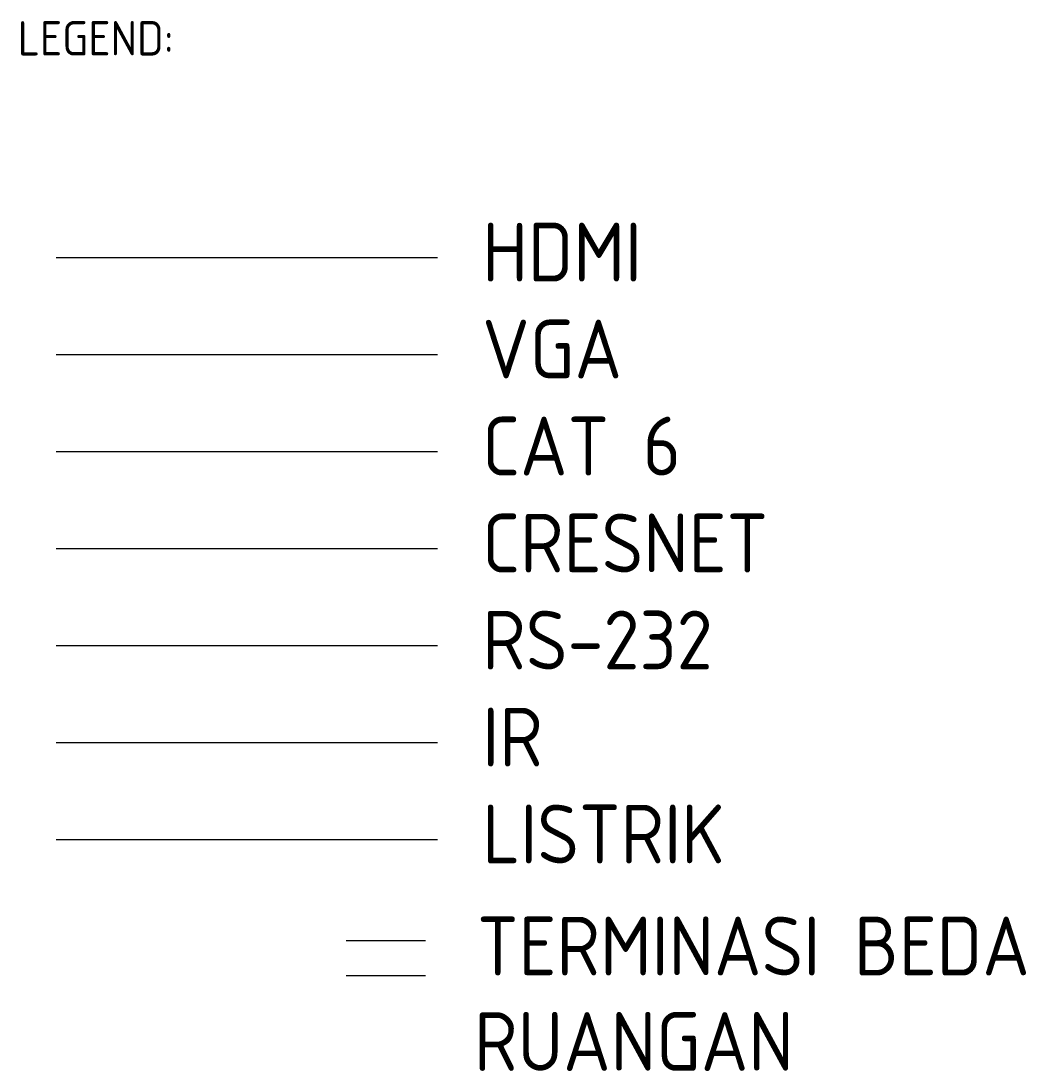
# Model space of a CAD drawing. Header units: millimetres. Extents: x 52029 to 181395, y -167683 to -9934.
# Drawn here: x 123112 to 125620, y -167683 to -165062 of the extents above; entities that cross this region are included whole.
import ezdxf

# ---------------------------------------------------------------- set-up
doc = ezdxf.new("R2010")
doc.units = ezdxf.units.MM
doc.header["$LTSCALE"] = 3
doc.layers.add('FUR', color=8, linetype='Continuous', lineweight=5)
doc.styles.add('style1', font='isocp.shx', dxfattribs={"height": 1})

msp = doc.modelspace()

# ---------------------------------------------------------------- linework, layer by layer
at = {"layer": 'FUR', "color": 5}
msp.add_line((123199.8, -165652.4), (124151.6, -165652.4), dxfattribs=at)
at = {"layer": 'FUR', "color": 40}
msp.add_line((123199.8, -165894.5), (124151.6, -165894.5), dxfattribs=at)
at = {"layer": 'FUR', "color": 3}
msp.add_line((123199.8, -166136.7), (124151.6, -166136.7), dxfattribs=at)
at = {"layer": 'FUR', "color": 4}
msp.add_line((123199.8, -166378.8), (124151.6, -166378.8), dxfattribs=at)
at = {"layer": 'FUR', "color": 7}
msp.add_line((123199.8, -166620.9), (124151.6, -166620.9), dxfattribs=at)
at = {"layer": 'FUR', "color": 16}
msp.add_line((123199.8, -166863), (124151.6, -166863), dxfattribs=at)
at = {"layer": 'FUR', "color": 1}
msp.add_line((123199.8, -167105.2), (124151.6, -167105.2), dxfattribs=at)
at = {"layer": 'FUR'}
for points in [[(123923.8, -167357.4), (124121, -167357.4)], [(123923.8, -167444.8), (124121, -167444.8)]]:
    msp.add_lwpolyline(points, dxfattribs=at)

# ---------------------------------------------------------------- texts
at = {"layer": 'FUR', "color": 7, "style": 'style1'}
for s, height, p in [('HDMI', 146.67, (124262.8, -165711.8)), ('VGA', 146.67, (124262.8, -165953.9)), ('CAT 6', 146.67, (124262.8, -166196.1)), ('CRESNET', 146.67, (124262.8, -166438.2)), ('RS-232', 146.67, (124262.8, -166680.3)), ('IR', 146.67, (124262.8, -166922.4)), ('LISTRIK', 146.67, (124262.8, -167164.5)), ('TERMINASI BEDA ', 146.667, (124249.9, -167444.1)), ('RUANGAN', 146.67, (124242.5, -167682.5))]:
    msp.add_text(s, height=height, dxfattribs=at).set_placement(p)
at = {"layer": 'FUR', "color": 7, "insert": (123103.8, -165062), "char_height": 85.87, "width": 1647.255, "attachment_point": 1, "style": 'style1'}
msp.add_mtext('LEGEND:', dxfattribs=at)

doc.saveas('drawing.dxf')
